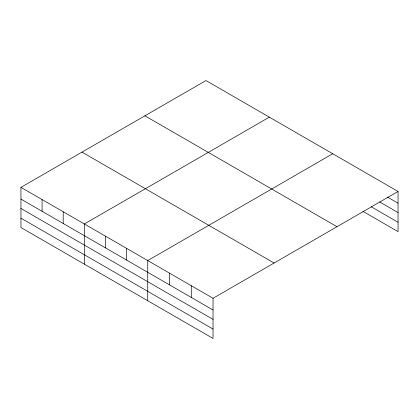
<?xml version="1.0" encoding="UTF-8"?>
<svg xmlns="http://www.w3.org/2000/svg" width="419" height="419" viewBox="0 0 419 419"><rect width="100%" height="100%" fill="white"/><g stroke="black" fill="none" stroke-linecap="round" stroke-linejoin="round"><path stroke-width="0.63" d="M20.95 187.366L213.046 298.276L213.046 338.442L20.95 227.538L20.95 187.366L205.954 80.558L398.05 191.462L398.05 231.634L362.88 211.328M269.344 117.158L84.345 223.966L84.345 264.138M332.738 153.757L147.734 260.566L147.734 300.737M213.046 298.276L398.05 191.462M387.444 197.071L398.05 203.194M379.63 201.942L398.05 212.58M371.255 206.777L398.05 222.248M144.901 115.806L337.002 226.71M81.998 152.118L274.099 263.027M20.95 199.098L213.046 310.008M20.95 208.484L213.046 319.388M20.95 218.152L213.046 329.056M191.279 285.706L191.279 297.438M169.506 273.136L169.506 284.868M126.606 248.367L126.606 260.099M105.473 236.164L105.473 247.896M63.211 211.768L63.211 223.5M42.083 199.564L42.083 211.296"/></g></svg>
